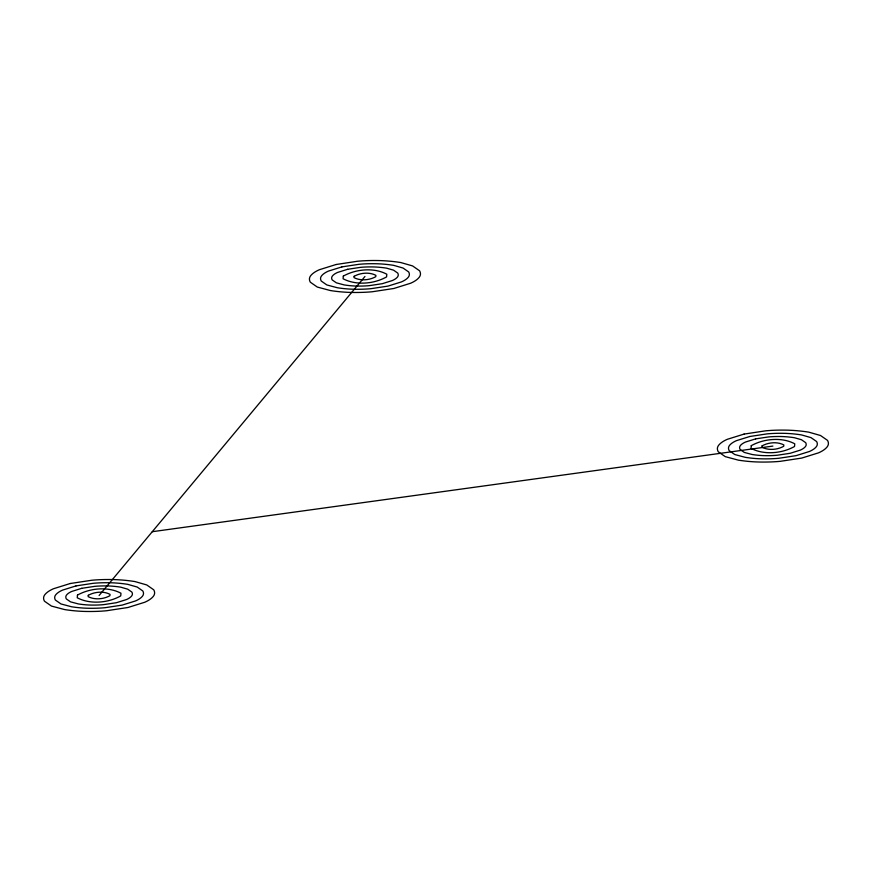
<?xml version="1.0" encoding="UTF-8"?>
<svg xmlns="http://www.w3.org/2000/svg" width="872" height="872" viewBox="0 0 872 872"><rect width="100%" height="100%" fill="white"/><g stroke="black" fill="none" stroke-linecap="round" stroke-linejoin="round"><path stroke-width="1.31" d="M99.103 595.5L364.954 276.5M152.273 531.702L772.897 446.083M77.466 595.096L77.248 597.778C90.165 604.612 108.172 602.999 120.739 595.903L120.957 593.233C108.074 586.311 90.012 588.066 77.466 595.096M88.279 595.303L88.17 596.644C94.634 600.056 103.637 599.249 109.916 595.707L110.025 594.366C103.583 590.911 94.558 591.783 88.279 595.303M343.317 276.097L343.099 278.768C356.016 285.602 374.034 283.989 386.59 276.904L386.808 274.222C373.925 267.301 355.863 269.056 343.317 276.097M354.141 276.293L354.032 277.634C360.485 281.057 369.499 280.239 375.778 276.697L375.887 275.356C369.445 271.901 360.409 272.773 354.141 276.293M751.261 445.679L751.043 448.361C763.959 455.195 781.977 453.571 794.534 446.486L794.752 443.804C781.868 436.883 763.807 438.638 751.261 445.679M762.084 445.875L761.975 447.216C768.428 450.639 777.443 449.832 783.721 446.279L783.83 444.949C777.388 441.483 768.352 442.366 762.084 445.875M336.112 264.499L319.348 269.731A79.439 24.939 7.1 0 0 310.868 275.487A50.729 15.925 7.1 0 0 310.323 282.19L317.31 287.062L330.477 290.561A50.729 15.925 7.1 0 0 351.667 292.447A79.439 24.939 7.1 0 0 372.311 291.749L393.806 288.49L410.57 283.258A79.439 24.939 7.1 0 0 419.04 277.503A50.729 15.925 7.1 0 0 419.585 270.8L412.598 265.927L400.738 262.537A53.857 16.917 7.1 0 0 378.252 260.543A79.439 24.939 7.1 0 0 357.607 261.24L336.112 264.499M341.878 266.897L328.472 271.083A63.558 19.958 7.1 0 0 321.692 275.694A40.581 12.742 7.1 0 0 321.256 281.046L326.837 284.948L337.377 287.749A40.581 12.742 7.1 0 0 354.326 289.253A63.558 19.958 7.1 0 0 370.84 288.697L388.029 286.092L401.447 281.907A63.558 19.958 7.1 0 0 408.227 277.307A40.581 12.742 7.1 0 0 408.663 271.944L403.071 268.042L393.588 265.328A43.088 13.527 7.1 0 0 375.592 263.736A63.558 19.958 7.1 0 0 359.079 264.292L341.878 266.897M347.645 269.295L337.595 272.435A47.666 14.966 7.1 0 0 332.505 275.89A30.433 9.559 7.1 0 0 332.178 279.912L336.374 282.833L344.266 284.937A30.433 9.559 7.1 0 0 356.986 286.07A47.666 14.966 7.1 0 0 369.368 285.645L382.263 283.694L392.324 280.555A47.666 14.966 7.1 0 0 397.414 277.1A30.433 9.559 7.1 0 0 397.73 273.078L393.545 270.156L386.427 268.129A32.319 10.148 7.1 0 0 372.933 266.93A47.666 14.966 7.1 0 0 360.55 267.344L347.645 269.295M70.251 583.51L53.486 588.742A79.439 24.939 7.1 0 0 45.017 594.497A50.729 15.925 7.1 0 0 44.472 601.2L51.459 606.073L64.626 609.572A50.729 15.925 7.1 0 0 85.805 611.457A79.439 24.939 7.1 0 0 106.449 610.76L127.944 607.501L144.708 602.269A79.439 24.939 7.1 0 0 153.189 596.513A50.729 15.925 7.1 0 0 153.734 589.81L146.747 584.938L134.888 581.548A53.857 16.917 7.1 0 0 112.39 579.553A79.439 24.939 7.1 0 0 91.756 580.251L70.251 583.51M76.028 585.908L62.61 590.093A63.558 19.958 7.1 0 0 55.83 594.693A40.581 12.742 7.1 0 0 55.394 600.056L60.986 603.958L71.515 606.759A40.581 12.742 7.1 0 0 88.464 608.264A63.558 19.958 7.1 0 0 104.978 607.708L122.178 605.103L135.585 600.917A63.558 19.958 7.1 0 0 142.365 596.306A40.581 12.742 7.1 0 0 142.801 590.954L137.22 587.052L127.726 584.338A43.088 13.527 7.1 0 0 109.73 582.747A63.558 19.958 7.1 0 0 93.217 583.303L76.028 585.908M81.794 588.306L71.733 591.445A47.666 14.966 7.1 0 0 66.654 594.9A30.433 9.559 7.1 0 0 66.327 598.922L70.512 601.844L78.415 603.947A30.433 9.559 7.1 0 0 91.124 605.07A47.666 14.966 7.1 0 0 103.506 604.656L116.412 602.705L126.462 599.565A47.666 14.966 7.1 0 0 131.552 596.11A30.433 9.559 7.1 0 0 131.879 592.088L127.683 589.167L120.576 587.129A32.319 10.148 7.1 0 0 107.082 585.929A47.666 14.966 7.1 0 0 94.688 586.355L81.794 588.306M744.056 434.093L727.292 439.314A79.439 24.939 7.1 0 0 718.811 445.069A50.729 15.925 7.1 0 0 718.266 451.772L725.253 456.645L738.421 460.154A50.729 15.925 7.1 0 0 759.61 462.029A79.439 24.939 7.1 0 0 780.244 461.332L801.75 458.073L818.514 452.851A79.439 24.939 7.1 0 0 826.983 447.085A50.729 15.925 7.1 0 0 827.528 440.393L820.541 435.52L808.682 432.131A53.857 16.917 7.1 0 0 786.195 430.136A79.439 24.939 7.1 0 0 765.551 430.833L744.056 434.093M749.822 436.49L736.415 440.665A63.558 19.958 7.1 0 0 729.635 445.276A40.581 12.742 7.1 0 0 729.199 450.639L734.78 454.53L745.32 457.342A40.581 12.742 7.1 0 0 762.27 458.846A63.558 19.958 7.1 0 0 778.783 458.28L795.973 455.675L809.39 451.5A63.558 19.958 7.1 0 0 816.17 446.889A40.581 12.742 7.1 0 0 816.606 441.526L811.014 437.635L801.532 434.921A43.088 13.527 7.1 0 0 783.536 433.319A63.558 19.958 7.1 0 0 767.022 433.885L749.822 436.49M755.588 438.889L745.538 442.028A47.666 14.966 7.1 0 0 740.448 445.472A30.433 9.559 7.1 0 0 740.121 449.494L744.317 452.426L752.209 454.519A30.433 9.559 7.1 0 0 764.918 455.653A47.666 14.966 7.1 0 0 777.312 455.228L790.206 453.277L800.267 450.137A47.666 14.966 7.1 0 0 805.347 446.682A30.433 9.559 7.1 0 0 805.673 442.671L801.488 439.739L794.37 437.711A32.319 10.148 7.1 0 0 780.876 436.512A47.666 14.966 7.1 0 0 768.494 436.937L755.588 438.889"/></g></svg>
